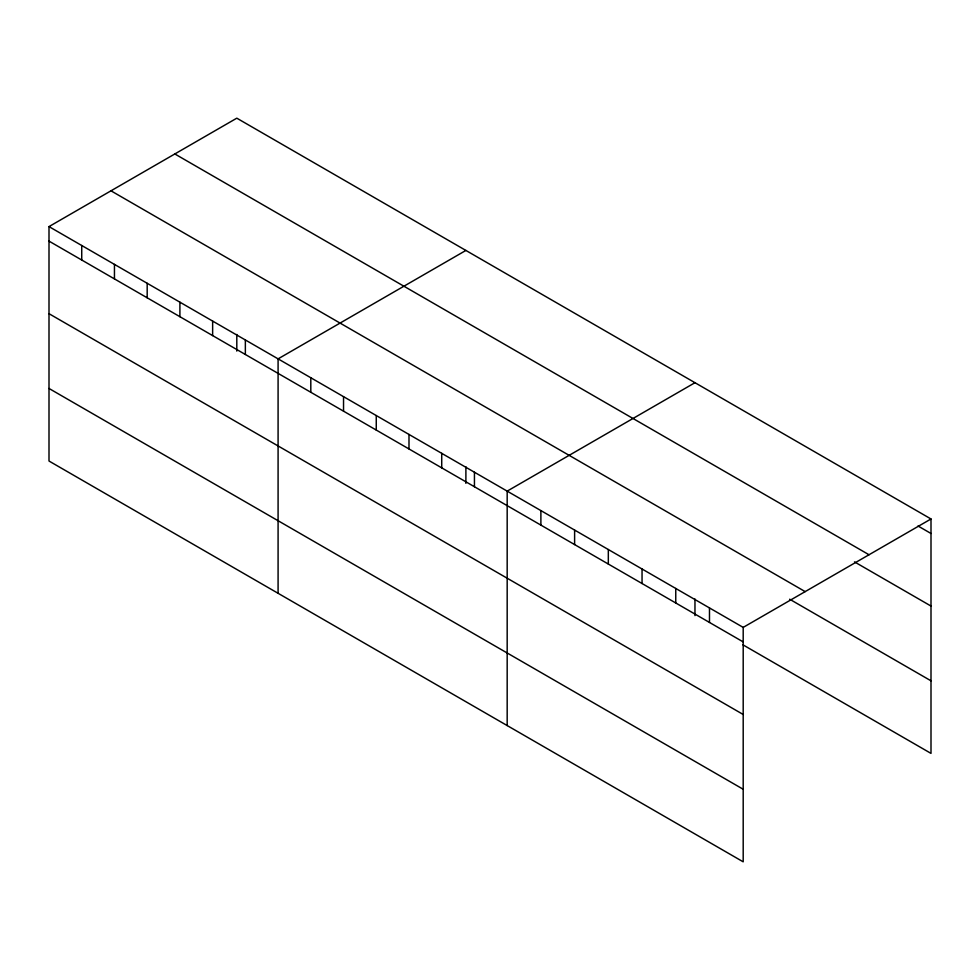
<?xml version="1.0" encoding="UTF-8"?>
<svg xmlns="http://www.w3.org/2000/svg" width="980" height="980" viewBox="0 0 980 980"><rect width="100%" height="100%" fill="white"/><g stroke="black" fill="none" stroke-linecap="round" stroke-linejoin="round"><path stroke-width="1.47" d="M743.195 714.481L743.195 627.396L49 226.601L49 461.029L743.195 861.824L743.195 714.481L49 313.686M742.95 644.828L931 753.399L931 518.971L236.805 118.176L49 226.601M465.892 250.439L278.087 358.864L278.087 593.292M694.967 382.702L507.175 491.127L507.175 725.555M743.195 627.396L931 518.971M918.027 525.99L931 533.488M174.832 153.958L869.027 554.754M854.486 561.883L931 606.057M110.973 190.818L805.168 591.614M789.647 599.209L931 680.818M49 241.117L743.195 641.912M49 388.46L743.195 789.255M709.483 607.931L709.483 622.447M694.967 598.988L694.967 615.612M675.759 588.466L675.759 602.97M642.047 569L642.047 583.504M608.323 549.523L608.323 564.039M574.611 530.058L574.611 544.574M540.887 510.592L540.887 525.109M474.443 472.238L474.443 486.742M465.892 466.725L465.892 483.348M441.723 453.336L441.723 467.852M408.991 434.446L408.991 448.95M376.259 415.545L376.259 430.061M343.539 396.655L343.539 411.171M310.807 377.766L310.807 392.27M245.355 339.974L245.355 354.478M236.805 334.462L236.805 351.097M212.636 321.073L212.636 335.589M179.904 302.183L179.904 316.699M147.184 283.293L147.184 297.798M114.452 264.392L114.452 278.908M81.732 245.502L81.732 260.006"/></g></svg>
